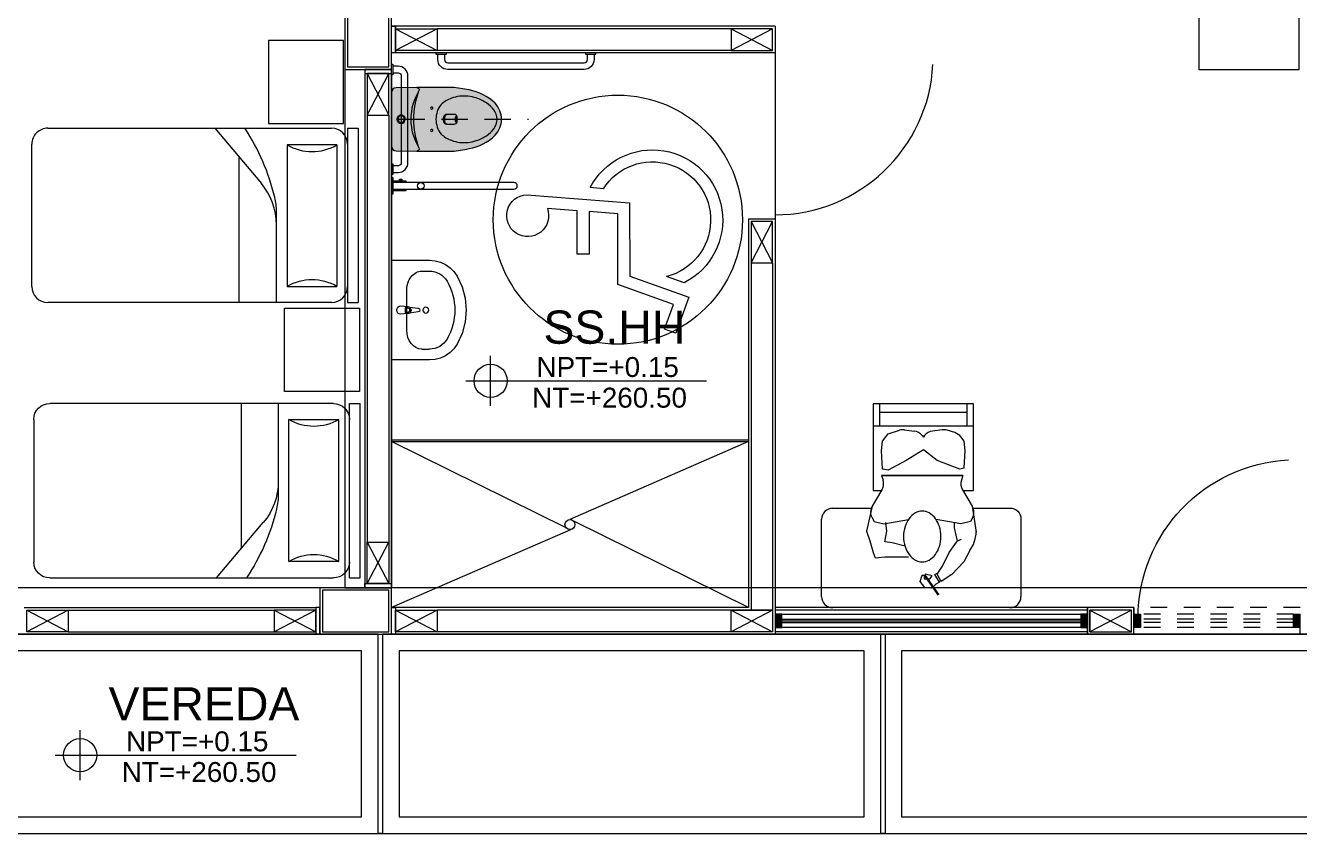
# Model space of a CAD drawing. Header units: metres. Extents: x 349075 to 349285, y 9281902 to 9282050.
# Drawn here: x 349125.98 to 349133.65, y 9281991.49 to 9281996.36 of the extents above; entities that cross this region are included whole.
import ezdxf

# ---------------------------------------------------------------- set-up
doc = ezdxf.new("R2010")
doc.units = ezdxf.units.M
doc.header["$LTSCALE"] = 0.25
doc.linetypes.add('01 nivel$0$HIDDEN2', pattern=[0.1875, 0.125, -0.0625])
doc.linetypes.add('DASHED2', pattern=[0.762, 0.635, -0.127])
for name, color, linetype, lineweight in [('0_PROYECCIONES 1', 1, 'DASHED2', 0), ('0_VANOS', 30, 'Continuous', 9), ('ARQ-FONDO', 253, 'CONTINUOUS', 9)]:
    doc.layers.add(name, color=color, linetype=linetype, lineweight=lineweight)
doc.styles.add('Arial_1', font='arial.ttf', dxfattribs={"height": 0.15})

# ---------------------------------------------------------------- blocks, each defined once
blk = doc.blocks.new('COLUMNAS BLO DOR 01')
at = {"layer": 'ARQ-FONDO', "elevation": -8.467396e-10}
for points in [[(-11.60000000321848, -7.430000001117686), (-11.60000000321848, -7.000000001117688), (-11.88000000321848, -7.000000001117688), (-11.88000000321848, -7.430000001117686)], [(-11.61500000321848, -7.415000001117687), (-11.61500000321848, -7.015000001117687), (-11.86500000321848, -7.015000001117687), (-11.86500000321848, -7.415000001117687)]]:
    blk.add_lwpolyline(points, close=True, dxfattribs=at)
at = {"layer": 'ARQ-FONDO'}
for points in [[(-11.60000000321848, -10.54999999865433), (-12.03000000640827, -10.55000000468067), (-12.03000000640827, -10.83000000468067), (-11.60000000321848, -10.82999999865433)], [(-11.61500000321848, -10.56499999886455), (-12.01500000640827, -10.56500000447045), (-12.01500000640827, -10.81500000447045), (-11.61500000321848, -10.81499999886455)]]:
    blk.add_lwpolyline(points, close=True, dxfattribs=at)
blk = doc.blocks.new('CAMA DE PLAZA Y MEDIA')
at = {"layer": 'ARQ-FONDO', "linetype": 'ByBlock', "lineweight": 0}
for p, q in [((-2.463999999999941, -0.4739999999999783), (-2.463999999999941, 0.5760000000000219)), ((-2.40000000000009, 0.5760000000000219), (-2.463999999999941, 0.5760000000000219)), ((-2.40000000000009, -0.4739999999999783), (-2.40000000000009, 0.5760000000000219)), ((-2.304000000000087, 0.5760000000000219), (-0.5960000000000947, 0.5760000000000219)), ((-1.971999999999934, 0.5760000000000219), (-1.971999999999934, 0.0311116800000491)), ((-1.747999999999774, 0.5760000000000219), (-1.747999999999774, -0.2980000000000473)), ((-2.035999999999785, 0.4800000000000182), (-2.335999999999785, 0.4800000000000182)), ((-2.335999999999785, -0.3739999999999783), (-2.335999999999785, 0.4800000000000182)), ((-2.035999999999785, -0.3739999999999783), (-2.035999999999785, 0.4800000000000182)), ((-0.5000000000000913, 0.4800000000000183), (-0.500000000000095, -0.3779999999999712)), ((-1.600487647999853, -0.4739999999999782), (-1.881704223999986, -0.1401147199999742)), ((-2.335999999999785, -0.3739999999999783), (-2.035999999999785, -0.3739999999999783)), ((-2.40000000000009, -0.4739999999999782), (-2.463999999999941, -0.4739999999999782)), ((-0.596000000000095, -0.4739999999999782), (-2.304000000000087, -0.4739999999999782))]:
    blk.add_line(p, q, dxfattribs=at)
for centre, radius, start, end in [((-2.304000000000087, 0.4800000000000182), 0.096, 90, 180), ((-0.596000000000095, 0.4800000000000183), 0.096, 0, 90), ((-2.18600000100565, 0.7300000023898845), 0.2915475973090715, 239.0362431039709, 300.963756459939), ((-1.58799999999992, 0.1072591680001096), 0.384, 180, 220.1059299998039), ((-1.58799999999992, 0.0311116800000491), 0.384, 180, 193.3927959999365), ((-0.6947586239995874, 0.2437930880000294), 1.30221216, 193.3927959999365, 213.4501019997254), ((-2.304000000000087, -0.3779999999999746), 0.096, 180, 270), ((-2.186000001005649, -0.6240000023898427), 0.2915475973090697, 59.03624354006093, 120.9637568960293), ((-0.596000000000095, -0.3779999999999745), 0.096, 270, 0)]:
    blk.add_arc(centre, radius, start, end, dxfattribs=at)
blk = doc.blocks.new('*U1000')
at = {"linetype": 'Continuous', "lineweight": 0, "true_color": 0xbebebe}
for points in [[(3037.252435991015, 1360.543106454676), (3037.212435991015, 1360.543106454676), (3037.212435991015, 1360.463106454675), (3037.252435991015, 1360.463106454675)], [(3039.092435991015, 1360.543106454676), (3039.052435991016, 1360.543106454676), (3039.052435991016, 1360.463106454675), (3039.092435991015, 1360.463106454675)]]:
    blk.add_hatch(color=9, dxfattribs=at).paths.add_polyline_path(points)
at = {"layer": '0_VANOS', "linetype": 'Continuous'}
for p, q in [((3037.252435991015, 1360.513106454675), (3039.052435991016, 1360.513106454675)), ((3037.252435991015, 1360.503106454675), (3039.052435991016, 1360.503106454675)), ((3037.252435991015, 1360.493106454675), (3039.052435991016, 1360.493106454675))]:
    blk.add_line(p, q, dxfattribs=at)
for points in [[(3037.212435991015, 1360.543106454676), (3037.212435991015, 1360.463106454675), (3037.252435991015, 1360.463106454675), (3037.252435991015, 1360.543106454676)], [(3037.252435991015, 1360.543106454676), (3039.052435991016, 1360.543106454676), (3039.052435991016, 1360.463106454675), (3037.252435991015, 1360.463106454675)], [(3039.052435991016, 1360.543106454676), (3039.052435991016, 1360.463106454675), (3039.092435991015, 1360.463106454675), (3039.092435991015, 1360.543106454676)]]:
    blk.add_lwpolyline(points, close=True, dxfattribs=at)
blk = doc.blocks.new('escritorio dormitorios')
at = {"layer": 'ARQ-FONDO', "linetype": 'ByBlock', "lineweight": 0}
for p, q in [((-0.6719566569863675, 0.4277131974681876, -11.93087791538312), (0.394994653347225, 0.4286747021977588, -80.12250241930845)), ((-0.7384933801031366, -0.1047885746852444, -80.12250241931677), (-0.7384933801031366, 0.3611764743514183, -80.12250241931677)), ((0.4615313764641247, 0.3621379790809895, -148.3141269232504), (0.4615313764641247, -0.1038270699556731, -148.3141269232504)), ((0.4010044166840442, -0.1700918288230727, -167.5125519078281), (0.1628920774110156, -0.1700918288229332, -167.5125519078281))]:
    blk.add_line(p, q, dxfattribs=at)
at = {"layer": 'ARQ-FONDO', "lineweight": 0}
for p, q in [((-0.323329509537416, 0.228572959319763), (-0.2575105624696334, 0.2716321263073951)), ((-0.2575105624696334, 0.2716321263073951), (-0.2335659533300713, 0.2273609057147041)), ((-0.253918569283087, 0.2632566520337605), (-0.2491332748008972, 0.2752198882390076)), ((-0.2491332748008972, 0.2752198882390076), (-0.2192040252334664, 0.2285548114753055)), ((-0.3951270496040706, 0.1532118525947226), (-0.323329509537416, 0.228572959319763)), ((-0.2670690510180975, 0.1783140759744128), (-0.3065507417054505, 0.0969653064967133)), ((-0.2335659533300713, 0.2273609057147041), (-0.2670690510180975, 0.1783140759744128)), ((-0.2192040252334664, 0.2285548114753055), (-0.2359585977919778, 0.2213792945592559)), ((-0.4298234458092339, 0.0838263193222702), (-0.3951270496040706, 0.1532118525947226)), ((-0.3065507417054505, 0.0969653064967133), (-0.3400538393939314, 0.0479184767561947)), ((-0.3556090660072186, 0.0263858674636595), (-0.3807409262344663, 0.0156225886159973)), ((-0.3400538393939314, 0.0479184767561947), (-0.3556090660072186, 0.0263858674636595)), ((-0.4454623184642515, -0.1834959571367562), (-0.4690877589619049, -0.0268372508828634)), ((-0.4466528866937552, -0.1120601707514197), (-0.4344691182395764, -0.0901404685359921)), ((-0.4344691182395764, -0.0901404685359921), (-0.3764582232133762, -0.0772556762997283)), ((-0.3764582232133762, -0.0772556762997283), (-0.2282081581465718, -0.1030252682544415)), ((0.0876289369957704, -0.0772556762997283), (-0.060621128071034, -0.1030252682544415)), ((0.1456398320219705, -0.0901404685359921), (0.0876289369957704, -0.0772556762997283)), ((0.1578236004761493, -0.1120601707514197), (0.1456398320219705, -0.0901404685359921)), ((-0.3869226240476564, -0.281012806015724), (-0.4454623184642515, -0.1834959571367562)), ((0.0980933378300506, -0.281012806015724), (0.1566330322466456, -0.1834959571367562)), ((-0.4538060832483098, -0.2769700045955687), (-0.4538060832483098, -0.7988042061367651)), ((-0.3893495314223401, -0.2769700045955687), (-0.4538060832483098, -0.2769700045955687)), ((0.1520854870250332, -0.2769700045955687), (0.100520245205189, -0.2769700045955687)), ((0.1520854870250332, -0.7988042061367651), (0.1520854870250332, -0.2769700045955687)), ((-0.3893495332190468, -0.3671635652133318), (-0.3804069681491455, -0.3403494287358626)), ((0.1005202470018958, -0.3671635652133318), (-0.3893495332190468, -0.3671635652133318)), ((-0.3893495332190468, -0.3671635652133318), (0.1005202470018958, -0.3671635652133318)), ((0.1005202470018958, -0.3671635652133318), (0.0915776819315397, -0.3403494287358626)), ((-0.396229276275335, -0.4131937240210846), (-0.4022408432251723, -0.5153387095999733)), ((-0.393979875034347, -0.4106089919237093), (-0.3700125682103135, -0.4058179568864944)), ((-0.3700125682103135, -0.4058179568864944), (-0.2346538131491798, -0.4573571333137352)), ((-0.2346538131491798, -0.4573571333137352), (-0.1508602981116383, -0.521781109459198)), ((-0.1508602981116383, -0.521781109459198), (-0.0477298180653634, -0.4573571333137352)), ((-0.0477298180653634, -0.4573571333137352), (0.061846316984429, -0.3993755570272697)), ((0.061846316984429, -0.3993755570272697), (0.0919523436764394, -0.4053937215751376)), ((0.0942017443035184, -0.4079784535497311), (0.1005202470018958, -0.5153387095999733)), ((-0.4022408432251723, -0.5153387095999733), (-0.3957951882221096, -0.573320293368397)), ((0.1005202470018958, -0.5153387095999733), (0.0940745919988331, -0.573320293368397)), ((-0.3957951882221096, -0.573320293368397), (-0.3775999423110079, -0.5987807648091348)), ((-0.1585240473064005, -0.6086647294962404), (-0.1508602981116383, -0.5990898853231102)), ((-0.143196548916876, -0.6086647294962404), (-0.1508602981116383, -0.5990898853231102)), ((0.0940745919988331, -0.573320293368397), (0.061846316984429, -0.6184170774185987)), ((-0.4538060832483098, -0.6635138539863874), (0.1520854870250332, -0.6635138539863874)), ((-0.4143083702024342, -0.6635138539863874), (-0.4143083702024342, -0.7988042061367651)), ((-0.3404979317356265, -0.6255116367822211), (-0.2944137399135798, -0.6396842189144536)), ((-0.2645745237805386, -0.6422877631498523), (-0.2054146421946825, -0.634896516812205)), ((-0.0371460724427379, -0.6422877631498523), (-0.096305954028594, -0.634896516812205)), ((0.061846316984429, -0.6184170774185987), (-0.0073068563096967, -0.6396842189144536)), ((0.1105779741101287, -0.6635138539863874), (0.1105779741101287, -0.7988042061367651)), ((-0.4143083702024342, -0.7472650222273387), (0.1105779741101287, -0.7472650222273387)), ((-0.4538060832483098, -0.7988042061367651), (0.1520854870250332, -0.7988042061367651))]:
    blk.add_line(p, q, dxfattribs=at)
at = {"layer": 'ARQ-FONDO', "lineweight": 0, "const_width": 0.0140192943061887}
blk.add_lwpolyline([(-0.1571195961441845, 0.2297280819191201), (-0.2425651381140597, 0.3520430587495866)], dxfattribs=at)
at = {"layer": 'ARQ-FONDO', "lineweight": 0}
for points in [[(-0.2491332748008972, 0.2752198882390076), (-0.2266272383385512, 0.2869100534385325), (-0.2005696463475033, 0.310062925997272), (-0.1600287074606967, 0.3064375184653727), (-0.1325128956136723, 0.2702492657397215), (-0.1433653510507611, 0.232620357191081), (-0.1556723593666902, 0.2333461738628557), (-0.1556760140497317, 0.2543325770682259), (-0.1889771115875192, 0.2550620480606085), (-0.2049003858955984, 0.2362494297967714), (-0.1621867563753767, 0.2275579512981949)], [(-0.4298234458092339, 0.0838263193222702), (-0.4532489731418537, 0.0486647312945934), (-0.4638081675284412, 0.0134852311616669), (-0.4690877589619049, -0.0146583723089862), (-0.4690877589619049, -0.0304891440046049)], [(0.1566330322466456, -0.1834959571367562), (0.1907594170425, -0.032158892249754), (0.1714224520337666, 0.0258226840367115), (0.1520854870250332, 0.096689060041399), (0.1391941770189078, 0.1289010518553368), (0.0811832819931624, 0.1224586519961122), (0.0231723869669622, 0.1224586519961122), (-0.060621128071034, 0.1224586519961122)], [(-0.3556090660072186, 0.0263858674636595), (-0.3476571099140528, -0.0076224672359331), (-0.3388577870186964, -0.0515968508129845), (-0.3388577870186964, -0.0832584026147743)], [(-0.0412841630623007, 0.0580346758506494), (0.0360636969726329, 0.0387074837551609), (0.0811832819931624, 0.0322650838959362), (0.068291971987037, -0.032158892249754), (0.0747376269900997, -0.0836980686767675)]]:
    blk.add_lwpolyline(points, dxfattribs=at)
blk.add_lwpolyline([(-0.2563615347871746, 0, 0.0740504316794156), (-0.2473756531376239, -0.060341362411009, 0.0848007035328604), (-0.2234530463742885, -0.10804206296757, 0.1063356255012782), (-0.1850926937704571, -0.1420183615859969, 0.1289554926436449), (-0.1440049273301156, -0.1527945507552886, 0.1289554926436467), (-0.1029171608897741, -0.1420183615859969, 0.1063356255012797), (-0.0645568082859427, -0.10804206296757, 0.0848007035328607), (-0.0406342015226073, -0.060341362411009, 0.0740504316794154), (-0.0316483198730566, 0, 0.0740504316794157), (-0.0406342015226073, 0.0603413624112363, 0.0848007035328607), (-0.0645568082859427, 0.10804206296757, 0.1063356255012795), (-0.1029171608897741, 0.1420183615862243, 0.1289554926436478), (-0.1440049273301156, 0.152794550755516, 0.1289554926436479), (-0.1850926937704571, 0.1420183615862243, 0.106335625501279), (-0.2234530463742885, 0.10804206296757, 0.0848007035328611), (-0.2473756531376239, 0.0603413624112363, 0.0740504316794157)], format="xyb", close=True, dxfattribs=at)
at = {"layer": 'ARQ-FONDO', "linetype": 'ByBlock', "lineweight": 0, "elevation": -80.12250241931677}
blk.add_lwpolyline([(-0.4512819215835639, -0.171325297802241), (-0.6719566569863673, -0.171325297802241, -0.4142135623730951), (-0.7384933801031366, -0.1047885746852444)], format="xyb", dxfattribs=at)
at = {"layer": 'ARQ-FONDO', "linetype": 'ByBlock', "lineweight": 0}
for centre, start, end in [((-0.6719566569863675, 0.3611764743514183, -11.93087791538312), 90, 180.0000000001954), ((0.3949946533473552, 0.3621379790809895, -80.12250241931677), 359.9999999998046, 90), ((0.3949946533473554, -0.1038270699556731, -148.3141269232504), 270, 0)]:
    blk.add_arc(centre, 0.0665367231167693, start, end, dxfattribs=at)
at = {"layer": 'ARQ-FONDO', "lineweight": 0}
for centre, radius, start, end in [((-0.384246515722225, -0.1467479035727592), 0.0713988371481342, 150.9331010865834, 210.9765361701036), ((0.0954172295046192, -0.1467479035727592), 0.0713988371481342, 329.0234638298963, 29.06689891341656), ((-0.4481384267896829, -0.317760859579721), 0.0713988371481342, 341.556360025119, 30.97653617010367), ((0.159309140572077, -0.317760859579721), 0.0713988371481342, 149.0234638298963, 198.4436399748809), ((-0.3934302607099198, -0.4133584552546381), 0.0028038588612377, 101.3043551241678, 176.6318409040972), ((0.0914027287381032, -0.4081431847832846), 0.0028038588612377, 3.3681590959028, 78.695632096154), ((0.0914027287381032, -0.4081431847832846), 0.0028038588612377, 3.3681590959028, 78.695632096154), ((-0.3195102427434904, -0.557267143547506), 0.0713988371481342, 215.5513769005493, 252.9054138590947), ((-0.2142661693351329, -0.5640484793418638), 0.0713988371481342, 277.1214509679975, 321.3260597161329), ((-0.0874544268881437, -0.5640484793418638), 0.0713988371481342, 218.6739402838671, 262.8785490320025), ((-0.2734260509209889, -0.571439725679511), 0.0713988371481342, 252.9054138590947, 277.1214509679975), ((-0.0282945453022876, -0.571439725679511), 0.0713988371481342, 262.8785490320025, 287.0945861409053)]:
    blk.add_arc(centre, radius, start, end, dxfattribs=at)
blk = doc.blocks.new('*U1568')
blk.add_arc((0.0211382369644668, 0.0473718701030814), 0.9538653836091837, 0.1578639336457489, 87.08142791950466)
blk = doc.blocks.new('*U1002')
at = {"linetype": 'Continuous', "true_color": 0xbebebe}
for points in [[(3032.131410654321, 1351.188780314722), (3032.131410654321, 1351.268780314722), (3032.171410654321, 1351.268780314722), (3032.171410654321, 1351.188780314722)], [(3033.091412166357, 1351.188780314722), (3033.091412166357, 1351.268780314722), (3033.131412166357, 1351.268780314722), (3033.131412166357, 1351.188780314722)]]:
    blk.add_hatch(color=9, dxfattribs=at).paths.add_polyline_path(points)
at = {"layer": '0_VANOS', "linetype": 'Continuous'}
for p, q in [((3032.131410654321, 1351.268780314722), (3032.171410654321, 1351.268780314722)), ((3032.131410654321, 1351.268780314722), (3032.131410654321, 1351.188780314722)), ((3032.171410654321, 1351.268780314722), (3032.171410654321, 1351.188780314722)), ((3033.091412166357, 1351.188780314722), (3033.091412166357, 1351.268780314722)), ((3033.091412166357, 1351.268780314722), (3033.131412166357, 1351.268780314722)), ((3033.131412166357, 1351.268780314722), (3033.131412166357, 1351.188780314722)), ((3032.171410654321, 1351.188780314722), (3032.131410654321, 1351.188780314722)), ((3033.131412166357, 1351.188780314722), (3033.091412166357, 1351.188780314722))]:
    blk.add_line(p, q, dxfattribs=at)
at = {"layer": '0_VANOS', "linetype": '01 nivel$0$HIDDEN2', "ltscale": 0.5}
for p, q in [((3032.170780105308, 1351.268780314722), (3033.090781617345, 1351.268780314722)), ((3032.171410654321, 1351.238780314722), (3033.091412166357, 1351.238780314722)), ((3032.171410654321, 1351.218780314722), (3033.091412166357, 1351.218780314722)), ((3032.171410654321, 1351.188780314722), (3033.091412166357, 1351.188780314722))]:
    blk.add_line(p, q, dxfattribs=at)
at = {"layer": '0_VANOS', "linetype": '01 nivel$0$HIDDEN2'}
blk.add_line((3033.091412166357, 1351.268780314722), (3033.131412166357, 1351.268780314722), dxfattribs=at)
blk = doc.blocks.new('*U785')
at = {"true_color": 0xffffff}
h = blk.add_hatch(color=7, dxfattribs=at)
h.dxf.hatch_style = 1
edge = h.paths.add_edge_path()
edge.add_line((133.2233303858305, 37.6091430304283), (133.2213625446996, 37.73428988967919))
edge.add_line((133.2213625446996, 37.73428988967919), (133.2215417812771, 37.9453238674547))
edge.add_arc((133.9028722548131, 37.8976386268015), 0.6829971422670486, 167.1815088627724, 175.9964875346203, ccw=False)
edge.add_arc((133.5434007164108, 37.9910466254762), 0.3119663117065204, 136.5270688559497, 169.2622041059657, ccw=False)
edge.add_arc((133.4132007931567, 38.10498648000907), 0.1392590260759851, 89.90441332504457, 133.6899054554997, ccw=False)
edge.add_arc((133.4136654452201, 38.10498648000907), 0.1392590260759829, 46.310094544500316, 90.09558667495543, ccw=False)
edge.add_arc((133.283465521966, 37.9910466254762), 0.3119663117065217, 10.73779589403432, 43.47293114405028, ccw=False)
edge.add_arc((132.9239939835637, 37.8976386268015), 0.6829971422670488, 4.003512465379799, 12.818491137227625, ccw=False)
edge.add_line((133.6053244570997, 37.9453238674547), (133.6055036936772, 37.73428988967919))
edge.add_line((133.6055036936772, 37.73428988967919), (133.6035483008094, 37.60993469036896))
edge.add_arc((133.5746313311992, 37.60999346033359), 0.0289170293312855, 269.99999999904264, 359.8835539703941, ccw=False)
edge.add_line((133.5746313311987, 37.58107643100232), (133.4134331191884, 37.58107643606729))
edge.add_line((133.4134331191884, 37.58107643606729), (133.2522349071781, 37.58107643100232))
edge.add_arc((133.2522349071781, 37.60999346033381), 0.0289170293314882, 181.6852723858453, 270, ccw=False)
for points in [[(133.2233303858305, 37.6091430304283), (133.2213625446996, 37.73428988967919), (133.2215417812771, 37.9453238674547, -0.0384815783860293), (133.2368969019411, 38.04917055647968, -0.1438133100905038), (133.3170069210058, 38.20568312992475, -0.1934091540848539), (133.4134331191884, 38.24424531228999, -0.1934091540848566), (133.509859317371, 38.20568312992475, -0.1438133100905023), (133.5899693364357, 38.04917055647968, -0.038481578386029), (133.6053244570997, 37.9453238674547), (133.6055036936772, 37.73428988967919), (133.6035483008094, 37.60993469036896, -0.4136184211789647), (133.5746313311987, 37.58107643100232), (133.4134331191884, 37.58107643606729), (133.2522349071781, 37.58107643100232, -0.4056245387382468)], [(133.5419438978737, 38.09185066360044, -0.1038637103593365), (133.5523825110207, 37.99189194154008, -0.0595307601203324), (133.5398894629319, 37.94294660316211, -0.0997642716880088), (133.5018943481149, 37.88008871208024, -0.0991795798704575), (133.4604236387262, 37.85741280290733, -0.0903034242550979), (133.413433181145, 37.84973635569861, -0.090303424255101), (133.3664427235638, 37.85741280290733, -0.0991795798704546), (133.3249720141761, 37.88008871208024, -0.0997642716880065), (133.2869768993581, 37.94294660316211, -0.0595307601203346), (133.2744838512702, 37.99189194154008, -0.1038637103592877), (133.2849224644163, 38.09185066360044, -0.0699344463417772), (133.3143750195235, 38.15280575735199, -0.1004257570590451), (133.3568367484207, 38.19778421486137, -0.1758248700837514), (133.413433181145, 38.21765190878853, -0.1758248700837575), (133.4700296138693, 38.19778421486137, -0.1004257570590416), (133.5124913427665, 38.15280575735199, -0.0699344463417304)], [(133.4387263805878, 37.9706170566875, -0.1733435755389206), (133.442592216062, 37.96008878448686), (133.4425898969651, 37.91352596940908, -0.1778736273414678), (133.4387186918605, 37.90270984061647, -0.1776781571574018), (133.428881561996, 37.89677543501841, -0.0542591171667862), (133.413433181145, 37.8953833983129, -0.0542591171668934), (133.397984800294, 37.89677543501841, -0.177678157156897), (133.3881476704295, 37.90270984061647, -0.1735386072230487), (133.3842764792792, 37.91324578612114), (133.384274160628, 37.95979966636935, -0.1778155186512927), (133.3881399817022, 37.9706170566875, -0.1791663808063548), (133.397984800294, 37.9765340678847, -0.0546632138616509), (133.413433181145, 37.97793767100268, -0.0546632138616193), (133.428881561996, 37.9765340678847, -0.1791663808064948)], [(133.4279666995866, 37.96738419859014, -0.0952641323118657), (133.4220619528708, 37.96544760195377, -0.0422129942070966), (133.4134239623594, 37.96476167800177, -0.042123138181193), (133.4048044094191, 37.96544760195377, -0.0952641323117478), (133.3988996627043, 37.96738419859014, -0.7244667971112668), (133.3990452217371, 37.97070528967618, -0.0804139019148672), (133.4054014730085, 37.97268972380755, -0.0394356608346238), (133.413433181145, 37.97328214037555, -0.0394356608347477), (133.4214648892824, 37.97268972380755, -0.0804139019145467), (133.4278211405529, 37.97070528967618, -0.7244667971101025)], [(133.428881561996, 37.89677543501841, 0.1776781571573271), (133.4387186918605, 37.90270984061647, 0.1778736273414671), (133.4425898969651, 37.91352596940908), (133.4425900568998, 37.91673713208331, -0.1565602830344019), (133.4396085246338, 37.90861156742233, -0.1709253395906211), (133.431914542631, 37.90344061738745, -0.0711239392504688), (133.413433181145, 37.90116822230232, -0.0711239392504744), (133.394951819659, 37.90344061738745, -0.1709253395906114), (133.3872578376562, 37.90861156742233, -0.1565602830343681), (133.3842763053902, 37.91673713208331), (133.3842764792792, 37.91324578612114, 0.1735386072228842), (133.3881476704295, 37.90270984061647, 0.1776781571568933), (133.397984800294, 37.89677543501841, 0.0542591171669004), (133.413433181145, 37.8953833983129, 0.0542591171668001)], [(133.3461014719763, 37.81764748091394, -1), (133.3461014719763, 37.83087182961265, -1)], [(133.4807648903137, 37.81764748091394, -1), (133.4807648903137, 37.83087182961265, -1)], [(133.413433181145, 37.61478083015629, -1), (133.413433181145, 37.66478083015647, -1)], [(133.413433181145, 37.6197808301564, -1), (133.413433181145, 37.65978083015637, -1)]]:
    blk.add_lwpolyline(points, format="xyb", close=True)
for points in [[(133.6055037556338, 37.73428988967919), (133.6055040888162, 37.73389759936129, 0.4938060490565742), (133.5856376412397, 37.74742021292662, -0.2848420673140775), (133.2412287210503, 37.74742021292662, 0.492010483191148), (133.2213674024618, 37.73398489554404)], [(133.2412287210503, 37.74742021292662, 0.1820131596390268), (133.5856376412397, 37.74742021292662)]]:
    blk.add_lwpolyline(points, format="xyb")
at = {"layer": '0_PROYECCIONES 1'}
blk.add_line((133.4134329527822, 37.62348040236327), (133.4134329527822, 38.40736434722447), dxfattribs=at)
blk = doc.blocks.new('BARRA DISC 2')
at = {"layer": 'ARQ-FONDO'}
blk.add_lwpolyline([(0.8600000000001273, 0.1000000000065029), (0.0400000000004184, 0.1000000000063892, 0.4142135623741644), (-0.0200000000002092, 0.0400000000055343), (-0.0199999999999818, 0.0079163964401232), (0.0199999999999818, 0.0079163964401232), (0.0199999999997545, 0.0400000000061027, -0.4142135623741633), (0.0399999999999636, 0.0600000000064256), (0.8600000000001273, 0.0600000000065393, -0.4142135623720254), (0.8799999999998817, 0.0400000000067848), (0.8800000000001091, 0.0079163964401232), (0.9200000000000726, 0.0079163964401232), (0.9200000000000726, 0.0400000000066712, 0.4142135623731355)], format="xyb", close=True, dxfattribs=at)
for points in [[(-0.0316655857354817, 0.0079163964337567), (0.0316655857354817, 0.0079163964337567), (0.0316655857354817, 0), (-0.0316655857354817, 0)], [(0.8683344142646092, 0.0079163964401232), (0.9316655857355726, 0.0079163964401232), (0.9316655857355726, 6.3665e-12), (0.8683344142646092, 6.3665e-12)]]:
    blk.add_lwpolyline(points, close=True, dxfattribs=at)
blk = doc.blocks.new('BARRA PLEGABLE')
at = {"layer": 'ARQ-FONDO'}
for points in [[(0.0079163964337567, 0.0500000000000682), (0.0079163964337567, -0.0499999999999545), (0, -0.0499999999999545), (0, 0.0500000000000682)], [(0.0079163964337567, 0.0300000000000864), (0.087916396433684, 0.0300000000000864), (0.087916396433684, 0.0200000000000955), (0.0079163964337567, 0.0200000000000955)], [(0.0492842291887428, 0.0387490570017235), (0.0631672839199382, 0.0387490570017235), (0.0631672839199382, 0.0300000000000864), (0.0492842291887428, 0.0300000000000864)], [(0.087916396433684, -0.0299999999999727), (0.0079163964337567, -0.0299999999999727), (0.0079163964337567, -0.0199999999999818), (0.087916396433684, -0.0199999999999818)]]:
    blk.add_lwpolyline(points, close=True, dxfattribs=at)
blk.add_lwpolyline([(0.0079163964337567, -0.0199999999999818), (0.737916396433775, -0.0199999999999818, 0.9999999999999998), (0.737916396433775, 0.0200000000000955), (0.0079163964337567, 0.0200000000000955)], format="xyb", close=True, dxfattribs=at)
blk.add_circle((0.1779163964338295, 1.137e-13), 0.02, dxfattribs=at)
blk = doc.blocks.new('BARRA DISC 60')
at = {"layer": 'ARQ-FONDO'}
blk.add_lwpolyline([(0.5600000000001728, 0.1000000000065029), (0.0400000000004184, 0.1000000000063892, 0.4142135623741644), (-0.0200000000002092, 0.0400000000055343), (-0.0199999999999818, 0.0079163964401232), (0.0199999999999818, 0.0079163964401232), (0.0199999999997545, 0.0400000000061027, -0.4142135623741633), (0.0399999999999636, 0.0600000000064256), (0.5600000000001728, 0.0600000000065393, -0.4142135623720254), (0.5799999999999274, 0.0400000000067848), (0.5800000000001547, 0.0079163964401232), (0.6200000000001183, 0.0079163964401232), (0.6200000000001183, 0.0400000000066712, 0.4142135623731355)], format="xyb", close=True, dxfattribs=at)
for points in [[(-0.0316655857354817, 0.0079163964337567), (0.0316655857354817, 0.0079163964337567), (0.0316655857354817, 0), (-0.0316655857354817, 0)], [(0.5683344142646547, 0.0079163964401232), (0.6316655857356182, 0.0079163964401232), (0.6316655857356182, 6.3665e-12), (0.5683344142646547, 6.3665e-12)]]:
    blk.add_lwpolyline(points, close=True, dxfattribs=at)
blk = doc.blocks.new('BAÑO.SIC')
at = {"layer": 'ARQ-FONDO'}
for name, p, rotation in [('BARRA DISC 2', (318724.9994643446, 9215582.545634715), 180), ('*U785', (318762.8805407796, 9215448.73222623), 90)]:
    blk.add_blockref(name, p, dxfattribs=dict(at, rotation=rotation))
at = {"layer": 'ARQ-FONDO', "xscale": -1, "rotation": 90.00000000000007}
blk.add_blockref('BARRA DISC 60', (318725.2994643435, 9215582.445634713), dxfattribs=at)
at = {"layer": 'ARQ-FONDO', "xscale": -1}
blk.add_blockref('BARRA PLEGABLE', (318725.2994643435, 9215581.74563363), dxfattribs=at)
blk = doc.blocks.new('Lavabo 22')
at = {"layer": 'ARQ-FONDO', "linetype": 'Continuous'}
for p, q in [((-0.2999999999999545, 0), (-0.2999999999999545, -0.2290909090907007)), ((0.2999999999999545, 0), (-0.2999999999999545, 0)), ((0.2999999999999545, -0.2290909090907007), (0.2999999999999545, 0)), ((-0.025000000000091, -0.0573181818181183), (-0.0209999999999582, -0.0992709920965354)), ((0.0209999999999582, -0.0992709920965354), (0.025000000000091, -0.0573181818181183)), ((0.1188260869564601, -0.0923181818179728), (-0.1188260869564601, -0.0923181818179728)), ((-0.0177297679792901, -0.1087844437793137), (-0.0110999999999422, -0.1617181818182871)), ((-0.0135999999999967, -0.0970991877561574), (-0.0135999999999967, -0.0822285906856451)), ((-0.0135999999999967, -0.0822285906856451), (0.0135999999999967, -0.0822285906856451)), ((0.0110999999999422, -0.1617181818182871), (0.0177297679792901, -0.1087844437797685)), ((0.0135999999999967, -0.0822285906856451), (0.0135999999999967, -0.0970991877561574)), ((-0.2999999999999545, -0.2290909090907007), (-0.2971051497315784, -0.2628129358840852)), ((-0.2347826086956957, -0.1832727272726515), (-0.2347826086956957, -0.2290909090907007)), ((0.2347826086956957, -0.1832727272726515), (0.2347826086956957, -0.2290909090907007)), ((0.2971051497315784, -0.2628129358840852), (0.2999999999999545, -0.2290909090907007)), ((-0.2971051497315784, -0.2628129358840852), (-0.2885131192822428, -0.295457195736617)), ((-0.2885131192822428, -0.295457195736617), (-0.2744985127385462, -0.325980367489592)), ((0.2744985127385462, -0.325980367489592), (0.2885131192822428, -0.295457195736617)), ((0.2885131192822428, -0.295457195736617), (0.2971051497315784, -0.2628129358840852)), ((-0.2744985127385462, -0.325980367489592), (-0.255509241482514, -0.3534069206489221)), ((-0.255509241482514, -0.3534069206489221), (-0.2321522087979702, -0.3768602936584102)), ((-0.2321522087979702, -0.3768602936584102), (-0.2051739130433816, -0.3955909090909699)), ((0.2051739130433816, -0.3955909090909699), (0.2321522087979702, -0.3768602936584102)), ((0.2321522087979702, -0.3768602936584102), (0.255509241482514, -0.3534069206489221)), ((0.255509241482514, -0.3534069206489221), (0.2744985127385462, -0.325980367489592)), ((-0.2051739130433816, -0.3955909090909699), (-0.1399820536878451, -0.4255322264461939)), ((-0.1399820536878451, -0.4255322264461939), (-0.0709614776490071, -0.4438309893953374)), ((-0.0709614776490071, -0.4438309893953374), (0, -0.4499866996452511)), ((0, -0.4499866996452511), (0.0709614776490071, -0.4438309893953374)), ((0.0709614776490071, -0.4438309893953374), (0.1399820536878451, -0.4255322264461939)), ((0.1399820536878451, -0.4255322264461939), (0.2051739130433816, -0.3955909090909699))]:
    blk.add_line(p, q, dxfattribs=at)
blk.add_circle((0, -0.2071350000001075), 0.0175, dxfattribs=at)
for centre, radius, start, end in [((0, -0.0573181818181183), 0.025, 0, 180), ((0, -0.0973710736607245), 0.0210857698475163, 185.1696071568289, 212.7710253819402), ((0, -0.0973710736607245), 0.0210857698475, 212.7710253823089, 327.2289746176911), ((0, -0.0970991877561574), 0.0136, 180, 0), ((0, -0.0973710736607245), 0.0210857698475823, 327.2289746174743, 354.8303928426733), ((0, -0.1603279451314847), 0.0111867223995578, 187.1389247802021, 352.8610752202971)]:
    blk.add_arc(centre, radius, start, end, dxfattribs=at)
for centre, major_axis, ratio, start_param, end_param in [((-0.118695652173983, -0.1832727272726515), (0.1160659090909091, 0), 0.7836456558773424, 1.570796326794896, 3.141592653589793), ((0.118695652173983, -0.1832727272726515), (0.1160659090909091, 0), 0.7836456558773424, 0, 1.570796326794896), ((-0.1188521739129555, -0.2290909090907007), (0, 0.1211999999999998), 0.9565217391304368, 1.570796326794896, 2.644617824754478), ((0.1188521739129555, -0.2290909090907007), (0, 0.1211999999999998), 0.9565217391304368, 3.638567482425106, 4.712388980384689), ((0, 0), (0, 0.3818181818181813), 0.9565217391304368, 2.644617812584296, 3.638567494584815)]:
    blk.add_ellipse(centre, major_axis=major_axis, ratio=ratio, start_param=start_param, end_param=end_param, dxfattribs=at)
blk = doc.blocks.new('Símbolo Minusválidos 22')
at = {"layer": 'ARQ-FONDO', "linetype": 'Continuous'}
for p, q in [((0.4661924381916834, 1.279310438800621), (0.5158538354125995, 0.6597015054996973)), ((0.5629736570022033, 0.9757855661396206), (0.5485895393003375, 1.155251475771365)), ((0.8252740685747993, 0.9757855661396206), (0.5629736570022033, 0.9757855661396206)), ((0.8252740685747993, 0.9035633439173125), (0.8252740685747993, 0.9757855661396206)), ((0.4307633399821498, 0.8173650643773271), (0.4243734376545945, 0.8970897758604223)), ((0.582519081501232, 0.7319237277220055), (0.5687622379496134, 0.9035633439173125)), ((0.5687622379496134, 0.9035633439173125), (0.8252740685747993, 0.9035633439173125)), ((1.008270983329566, 0.7319237277220055), (0.582519081501232, 0.7319237277220055)), ((1.12798106442915, 0.397454038430169), (1.008270983329566, 0.7319237277220055)), ((0.5158538354125995, 0.6597015054996973), (0.9574113542676059, 0.6597015054996973)), ((0.9574113542676059, 0.6597015054996973), (1.084320137392296, 0.3051186594270803)), ((0.9976720969043525, 0.3328891758258123), (0.9600523801104827, 0.4379985774057787)), ((1.278163228633275, 0.4512057523591011), (1.12798106442915, 0.397454038430169)), ((1.30250045461662, 0.3832075993386752), (1.278163228633275, 0.4512057523591011)), ((1.084320137392296, 0.3051186594270803), (1.30250045461662, 0.3832075993386752))]:
    blk.add_line(p, q, dxfattribs=at)
for centre, radius, start, end in [((0.5923556537418336, 1.27371252757598), 0.1262873452407509, 249.72296041985, 177.459430209769), ((0.6200673412831748, 0.5225673412833203), 0.4225673412831554, 117.5877804969354, 333.3287375140416), ((0.6200673412831748, 0.5225673412833203), 0.3503451190613537, 122.7064994058368, 346.0315821993467)]:
    blk.add_arc(centre, radius, start, end, dxfattribs=at)
blk = doc.blocks.new('Cotas de elevación - M_Cota de elevación - Destino rellenado-517392-Nivel 1')
at = {"layer": 'ARQ-FONDO'}
for p, q in [((0, -0.0015), (0, 0.0015)), ((-0.0015, 0), (0.013, 0))]:
    blk.add_line(p, q, dxfattribs=at)
blk.add_circle((0, 0), 0.001, dxfattribs=at)
blk = doc.blocks.new('EDF 06 PG BLOQUE')
at = {"layer": 'ARQ-FONDO'}
for p, q in [((-9.289999852946494, -7.170001488178968, -41.09727520031856), (-11.59999984648311, -7.170001488178968, -41.09727520031856)), ((-11.57500000321306, -7.33000148832798, -41.09727520022033), (-11.57500000321306, -7.170001488178968, -41.09727520022033)), ((-11.32499984337482, -7.185001486912369, -1410.932808256848), (-11.5749998432002, -7.315001487731933, -1410.932808256848)), ((-11.57499984337482, -7.185001486912369, -1410.932808256848), (-11.3249998432002, -7.315001487731933, -1410.932808256848)), ((-9.554999850632157, -7.185001486912369, -41.09727520031856), (-11.32499984337482, -7.185001486912369, -41.09727520031856)), ((-9.554999852902254, -7.185001486912369, -726.0150417281598), (-9.304999853076877, -7.315001487731933, -726.0150417281598)), ((-9.304999852902254, -7.185001486912369, -726.0150417281598), (-9.554999853076877, -7.315001487731933, -726.0150417281598)), ((-9.289999852946494, -7.170001488178968, -41.09727520031856), (-9.289999852946494, -7.33000148832798, -41.09727520031856)), ((-9.289999852946494, -7.33000148832798, -41.09727520031856), (-11.59999984648311, -7.33000148832798, -41.09727520031856)), ((-9.554999851505272, -7.315001485869288, -41.09727520031856), (-11.32499984337482, -7.315001485869288, -41.09727520031856)), ((-9.289999852946494, -7.329999996349215, -41.09727520031856), (-9.289999848115256, -8.329999996349216, -41.09727520031856)), ((-11.76000000635395, -7.455471212044358, 8.3450686e-09), (-11.76000000943895, -10.54999999888241, 8.3450686e-09)), ((-11.76000000321073, -7.45500000193715, 8.3450686e-09), (-11.60000000317814, -7.45500000193715, 8.3450686e-09)), ((-11.74500000319676, -7.70500000193715), (-11.61500000208616, -7.45500000193715)), ((-11.74500000290572, -7.45500000193715), (-11.6150000023772, -7.70500000193715)), ((-11.60000000632135, -7.455471212044358, 8.3450686e-09), (-11.60000000498257, -10.52499999850988, 8.3450686e-09)), ((-11.7450000034878, -7.70500000193715), (-11.7450000034878, -10.27499999850988, 684.9177665278412)), ((-11.6150000023772, -7.70500000193715), (-11.61500000633532, -10.27499999850988)), ((-9.449999848089647, -8.329999996349216, -41.09727520031856), (-9.449999852629844, -10.67000000551343, -41.09727520031856)), ((-9.449999848089647, -8.329999996349216, -41.09727520031856), (-9.289999848115256, -8.329999996349216, -41.09727520031856)), ((-9.434999849356245, -8.59499999694526, -726.0150417281598), (-9.304999848245643, -8.34499999694526, -726.0150417281598)), ((-9.434999849065205, -8.34499999694526, -726.0150417281598), (-9.304999848536681, -8.59499999694526, -726.0150417281598)), ((-9.289999848115256, -8.329999996349216, -41.09727520031856), (-9.28999985253904, -10.83000000566244, -41.09727520031856)), ((-9.43499985267408, -8.59499999694526, -41.09727520031856), (-9.43499985267408, -10.68500000610947, -41.09727520031856)), ((-9.304999848129228, -8.59499999694526, -41.09727520031856), (-9.305000012449455, -10.68499999865889, -684.9177665278411)), ((-11.59999985294416, -9.660000005736947, -41.09727520031856), (-9.44999985100003, -9.660000005736947, -41.09727520031856)), ((-11.59999985294416, -9.67000000551343, -41.09727520031856), (-9.44999985100003, -9.67000000551343, -41.09727520031856)), ((-10.54742216941668, -10.18993091583252, -30.82295640023881), (-11.59999985294416, -9.67000000551343, -41.09727520031856)), ((-9.44999985100003, -9.67000000551343, -41.09727520031856), (-10.52499988989439, -10.14000000059605, -30.82295640023881)), ((-10.50815112708369, -10.19482174888253, -30.82295640023881), (-11.60000000323634, -10.66999999433756)), ((-9.449999852629844, -10.66999999433756, -41.09727520031856), (-10.50257761031389, -10.15006908588111, -30.82295640023881)), ((-11.74503012269269, -10.27499999850988), (-11.61503012158209, -10.52499999850988)), ((-11.74503012240166, -10.52499999850988), (-11.61503012187313, -10.27499999850988)), ((-13.81000000966014, -10.66999999806285, 8.3450686e-09), (-12.05500000645406, -10.66999999806285, 8.3450686e-09)), ((-13.54500000964617, -10.68499999865889), (-13.79500000947155, -10.81499999947846)), ((-13.79500000964617, -10.68499999865889), (-13.54500000947155, -10.81499999947846)), ((-13.54500000964617, -10.68499999865889), (-12.30500000645406, -10.68499999865889)), ((-12.30500000645406, -10.68499999865889), (-12.05500000662869, -10.81499999947846)), ((-12.05500000645406, -10.68499999865889), (-12.30500000662869, -10.81499999947846)), ((-9.449999852513429, -10.66999999433756, -41.09727520031856), (-11.60000000323634, -10.66999999433756)), ((-11.32500000321306, -10.6849999949336, -684.9177665278411), (-11.57500000303844, -10.81499999575317, -684.9177665278411)), ((-11.57500000321306, -10.6849999949336, -684.9177665278411), (-11.32500000303844, -10.81499999575317, -684.9177665278411)), ((-9.305000012449455, -10.6849999949336), (-11.32500000321306, -10.6849999949336)), ((-9.305000012449455, -10.68499999865889, -684.9177665278411), (-9.555000012274832, -10.81499999947846, -684.9177665278411)), ((-9.555000012449455, -10.68499999865889, -684.9177665278411), (-9.305000012274832, -10.81499999947846, -684.9177665278411)), ((-7.410001513315364, -10.66999999433756), (-9.290000012435485, -10.66999999433756)), ((-7.410001513315364, -10.6849999949336), (-9.290000012144446, -10.6849999949336)), ((-7.410001513315364, -10.82999999448657), (-7.410001513315364, -10.66999848373234)), ((-7.395001513301394, -10.81499999389052), (-7.395001513301394, -10.68499849364161)), ((-7.395001514698378, -10.6849999949336, -684.9177665278411), (-7.145001514873001, -10.81499999575317, -684.9177665278411)), ((-7.145001514698378, -10.6849999949336, -684.9177665278411), (-7.395001514873001, -10.81499999575317, -684.9177665278411)), ((-7.129999994649551, -10.82999999076128), (-7.130001514742616, -10.66999999433756)), ((-13.71000000968342, -10.82999999821186, 8.3450686e-09), (-12.05500000645406, -10.82999999821186, 8.3450686e-09)), ((-13.54500000964617, -10.81499999947846), (-12.30500000662869, -10.81499999947846)), ((-7.410001513315364, -10.82999999448657), (-11.60000000323634, -10.82999999448657)), ((-9.305000012449455, -10.81500024907291), (-11.32500000461004, -10.81499999389052)), ((-9.640000007813796, -10.83000265993178, 8.3450686e-09), (-11.31000000319909, -10.82999999821186, 8.3450686e-09)), ((-7.410001513315364, -10.81500048935413), (-9.290000012377277, -10.81500025093555))]:
    blk.add_line(p, q, dxfattribs=at)
at = {"layer": 'ARQ-FONDO', "ltscale": 0.7}
for points, elevation in [([(-11.60000000643776, -0.2799999993294477), (-11.88000000320608, -0.2799999993294477), (-11.88000000320608, -10.54999999888241), (-11.60000000643776, -10.54999999888241)], -1.6948434e-09), ([(-0.630000003206078, -10.82999999821186), (-0.630000003206078, -10.55000000074506), (-17.10000000963919, -10.55000000074506), (-17.10000000963919, -10.82999999821186)], -9.117684e-10)]:
    blk.add_lwpolyline(points, close=True, dxfattribs=dict(at, elevation=elevation))
at = {"layer": 'ARQ-FONDO'}
for points, elevation in [([(-6.136307263339404, -6.43109181150794), (-6.136307263339404, -7.43109181150794), (-6.736307261395268, -7.43109181150794), (-6.736307261395268, -6.43109181150794)], -1390.384170662921), ([(-11.60000000323634, -7.170001488178968), (-11.57500000321306, -7.170001488178968), (-11.57500000321306, -7.33000148832798), (-11.60000000323634, -7.33000148832798)], -41.09727520941214), ([(-11.57499984337482, -7.185001486912369), (-11.32499984337482, -7.185001486912369), (-11.32499984337482, -7.315001487731933), (-11.57499984337482, -7.315001487731933)], -1410.932808256848), ([(-9.304999852902254, -7.185001486912369), (-9.554999852902254, -7.185001486912369), (-9.554999852902254, -7.315001485869288), (-9.304999852902254, -7.315001485869288)], -726.0150417281598), ([(-11.76000000321073, -7.430000001564621), (-11.76000000321073, -7.45500000193715), (-11.60000000317814, -7.45500000193715), (-11.60000000317814, -7.430000001564621)], -8.467396e-10), ([(-11.74500000319676, -7.45500000193715), (-11.74500000319676, -7.70500000193715), (-11.61500000319211, -7.70500000193715), (-11.61500000319211, -7.45500000193715)], -8.467396e-10), ([(-9.434999849356245, -8.34499999694526), (-9.434999849356245, -8.59499999694526), (-9.304999849351589, -8.59499999694526), (-9.304999849351589, -8.34499999694526)], -726.0150417281598), ([(-13.79500000964617, -10.68499999865889), (-13.54500000964617, -10.68499999865889), (-13.54500000964617, -10.81499999947846), (-13.79500000964617, -10.81499999947846)], -9.117684e-10), ([(-11.57500000321306, -10.6849999949336), (-11.32500000321306, -10.6849999949336), (-11.32500000321306, -10.81499999389052), (-11.57500000321306, -10.81499999389052)], -684.9177665278411), ([(-9.555000012449455, -10.68499999865889), (-9.305000012449455, -10.68499999865889), (-9.305000012449455, -10.81499999761581), (-9.555000012449455, -10.81499999761581)], -684.9177665278411), ([(-7.130001514742616, -10.66999999433756), (-7.410001514712348, -10.66999999433756), (-7.410001514712348, -10.82999999448657), (-7.130001514742616, -10.82999999448657)], -684.9177665278411), ([(-7.145001514698378, -10.6849999949336), (-7.395001514698378, -10.6849999949336), (-7.395001514698378, -10.81499999389052), (-7.145001514698378, -10.81499999389052)], -684.9177665278411)]:
    blk.add_lwpolyline(points, close=True, dxfattribs=dict(at, elevation=elevation))
at = {"layer": 'ARQ-FONDO', "lineweight": 0}
for points, elevation in [([(-11.88885524112265, -7.254896149039268), (-12.33985524112358, -7.254896149039268), (-12.33985524112358, -7.755896147340536), (-11.88885524112265, -7.755896147340536)], -2075.301937188439), ([(-11.79232532752212, -9.368746776133776), (-12.24332532752305, -9.368746776133776), (-12.24332532752305, -8.867746775969861), (-11.79232532752212, -8.867746775969861)], -1390.38417066175)]:
    blk.add_lwpolyline(points, close=True, dxfattribs=dict(at, elevation=elevation))
at = {"layer": 'ARQ-FONDO'}
for points in [[(-11.74503012269269, -10.52499999850988), (-11.74503012269269, -10.27499999850988), (-11.61503012268804, -10.27499999850988), (-11.61503012268804, -10.52499999850988)], [(-11.76003012270666, -10.54999999888241), (-11.76003012270666, -10.52499999850988), (-11.60003012267407, -10.52499999850988), (-11.60003012267407, -10.54999999888241)], [(-12.05500000645406, -10.68499999865889), (-12.30500000645406, -10.68499999865889), (-12.30500000645406, -10.81499999947846), (-12.05500000645406, -10.81499999947846)], [(-12.03000000643078, -10.66999999806285), (-12.05500000645406, -10.66999999806285), (-12.05500000645406, -10.82999999821186), (-12.03000000643078, -10.82999999821186)], [(-11.60000000323634, -10.66999999992549), (-11.57500000321306, -10.66999999992549), (-11.57500000321306, -10.82999999821186), (-11.60000000323634, -10.82999999821186)]]:
    blk.add_lwpolyline(points, close=True, dxfattribs=at)
at = {"layer": 'ARQ-FONDO', "linetype": 'DASHED2', "ltscale": 0.3}
blk.add_lwpolyline([(-6.130000000004656, -10.66997406631708), (-7.130001514742616, -10.66999999433756), (-7.130001514742616, -10.8299998845905), (-6.130000000004656, -10.82997395657003)], close=True, dxfattribs=at)
at = {"layer": 'ARQ-FONDO', "lineweight": 0}
blk.add_circle((-10.2363552566967, -8.334573278203607, 8.3450686e-09), 0.7500000000000064, dxfattribs=at)
at = {"layer": 'ARQ-FONDO'}
blk.add_circle((-10.52499988989439, -10.16999999992549, -30.82295640023881), 0.03, dxfattribs=at)
for name, p in [('COLUMNAS BLO DOR 01', (0, 0)), ('*U1000', (-3046.502437505755, -1371.253106448799, -684.9177665278411))]:
    blk.add_blockref(name, p, dxfattribs=at)
at = {"layer": 'ARQ-FONDO', "lineweight": 0, "xscale": -1}
for name, p, rotation in [('BAÑO.SIC', (318700.9448175569, -9215590.3167514), 359.9999207008981), ('Símbolo Minusválidos 22', (-9.506842485105153, -7.71526432223618, 8.3450686e-09), 90.11088452643924), ('Lavabo 22', (-11.59999985294416, -8.878729496151209, -705.4664041368005), 90.0007039407712)]:
    blk.add_blockref(name, p, dxfattribs=dict(at, rotation=rotation))
at = {"layer": 'ARQ-FONDO'}
for name, p, rotation in [('*U1568', (-9.339999848103616, -7.329999996349215, -41.09727520031856), 270), ('escritorio dormitorios', (-8.548518053081352, -10.24189519323408, 39.70398088931938), 180), ('*U1002', (3026.001410651603, 1340.478832153603, -684.9177665203442), 180)]:
    blk.add_blockref(name, p, dxfattribs=dict(at, rotation=rotation))
at = {"layer": 'ARQ-FONDO', "lineweight": 0, "rotation": 180}
blk.add_blockref('CAMA DE PLAZA Y MEDIA', (-14.26372716308106, -8.257173769176006, -1390.384170661382), dxfattribs=at)
at = {"layer": 'ARQ-FONDO', "xscale": 99.99999999999991, "yscale": 99.99999999999991, "zscale": 99.99999999999991}
blk.add_blockref('Cotas de elevación - M_Cota de elevación - Destino rellenado-517392-Nivel 1', (-11.0023817755864, -9.30468350276351, 8.3450686e-09), dxfattribs=at)
at = {"layer": 'ARQ-FONDO', "lineweight": 0, "xscale": -1}
blk.add_blockref('CAMA DE PLAZA Y MEDIA', (-14.25275313027668, -10.01744878105819, -1390.384170661382), dxfattribs=at)
at = {"layer": 'ARQ-FONDO', "xscale": -1}
blk.add_blockref('*U1568', (-6.130000000004656, -10.77994791604578), dxfattribs=at)
at = {"layer": 'ARQ-FONDO', "insert": (-11.43240488524316, -8.881222374737263, 8.3450686e-09), "char_height": 0.2, "width": 2.349898416041799, "attachment_point": 1, "style": 'Arial_1'}
blk.add_mtext('\\pxqc;SS.HH', dxfattribs=at)
at = {"layer": 'ARQ-FONDO', "char_height": 0.12, "width": 0.9021418888386804, "attachment_point": 1, "line_spacing_factor": 0.9417779076525878, "style": 'Arial_1'}
for s, insert in [('NPT=+0.15', (-10.72666216146899, -9.161287231370807, 8.3450686e-09)), ('NT=+260.50', (-10.75248413282679, -9.345908449962735, 8.3450686e-09))]:
    blk.add_mtext(s, dxfattribs=dict(at, insert=insert))
blk = doc.blocks.new('JUNTA VEREDA')
at = {"layer": 'ARQ-FONDO'}
blk.add_lwpolyline([(-0.01331989486971, 1.200000002980232), (0.0120801051307353, 1.200000002980232), (0.0120801051307353, 0), (-0.01331989486971, 0)], close=True, dxfattribs=at)
blk = doc.blocks.new('vereda edf 8')
at = {"layer": 'ARQ-FONDO'}
for points in [[(4.250800000445451, 1.8626451e-09), (7.250800000445451, 1.8626451e-09), (7.250800000445451, 1.200000002980232), (4.250800000445451, 1.200000002980232)], [(7.276200000429525, 5.5879354e-09), (10.27620000042952, 5.5879354e-09), (10.27620000042952, 1.200000006705522), (7.276200000429525, 1.200000006705522)], [(10.30160000047181, 5.5879354e-09), (13.30160000047181, 5.5879354e-09), (13.30160000047181, 1.200000006705522), (10.30160000047181, 1.200000006705522)], [(4.350800000480376, 0.1000000014901161), (7.150800000468734, 0.1000000014901161), (7.150800000468734, 1.100000003352761), (4.350800000480376, 1.100000003352761)], [(7.37620000046445, 0.1000000052154064), (10.17620000045281, 0.1000000052154064), (10.17620000045281, 1.100000005215406), (7.37620000046445, 1.100000005215406)], [(10.40160000044852, 0.1000000052154064), (13.20160000043688, 0.1000000052154064), (13.20160000043688, 1.100000007078051), (10.40160000044852, 1.100000007078051)]]:
    blk.add_lwpolyline(points, close=True, dxfattribs=at)
for p in [(7.264119895349722, 1.8626451e-09), (10.28951989533379, 5.5879354e-09)]:
    blk.add_blockref('JUNTA VEREDA', p, dxfattribs=at)
blk = doc.blocks.new('para pg vereda edf 06')
at = {"layer": 'ARQ-FONDO', "lineweight": 5}
blk.add_blockref('vereda edf 8', (-18.93000001012115, -12.03000000119209), dxfattribs=at)
at = {"layer": 'ARQ-FONDO', "xscale": 99.99999999999991, "yscale": 99.99999999999991, "zscale": 99.99999999999991}
blk.add_blockref('Cotas de elevación - M_Cota de elevación - Destino rellenado-517392-Nivel 1', (-13.47314636362716, -11.55843315832317, -20.5486376223896), dxfattribs=at)
at = {"layer": 'ARQ-FONDO', "insert": (-13.90316947328392, -11.14936309121549, -20.5486376223896), "char_height": 0.2, "width": 2.349898416041799, "attachment_point": 1, "style": 'Arial_1'}
blk.add_mtext('\\pxqc;VEREDA', dxfattribs=at)
at = {"layer": 'ARQ-FONDO', "char_height": 0.12, "width": 0.9021418888386804, "attachment_point": 1, "line_spacing_factor": 0.9417779076525878, "style": 'Arial_1'}
for s, insert in [('NPT=+0.15', (-13.19742674950976, -11.41503688693046, -20.5486376223896)), ('NT=+260.50', (-13.22324872086756, -11.59965810552239, -20.5486376223896))]:
    blk.add_mtext(s, dxfattribs=dict(at, insert=insert))

msp = doc.modelspace()

# ---------------------------------------------------------------- linework, layer by layer
at = {"layer": 'ARQ-FONDO'}
msp.add_line((349120.85466633, 9281991.494418617), (349141.0096663544, 9281991.494418617), dxfattribs=at)

# ---------------------------------------------------------------- block references
at = {"layer": 'ARQ-FONDO', "lineweight": 5}
for name in ['EDF 06 PG BLOQUE', 'para pg vereda edf 06']:
    msp.add_blockref(name, (349139.7846785019, 9282003.524418617, -9.2568371e-09), dxfattribs=at)

doc.saveas('drawing.dxf')
